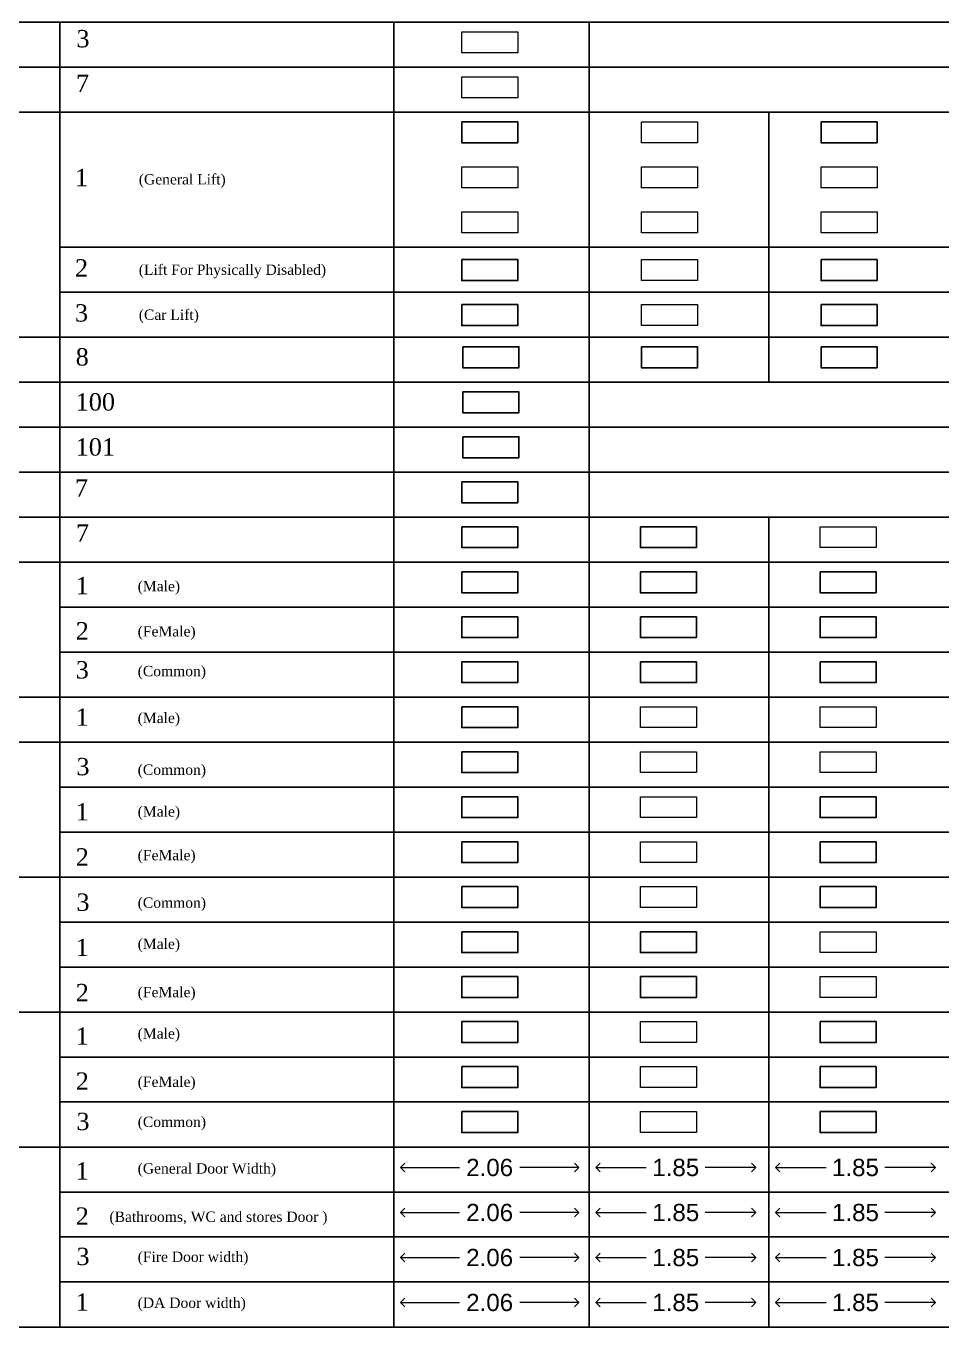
# Model space of a CAD drawing. Header units: millimetres. Extents: x -9481 to -9286, y 28723 to 28853.
# Drawn here: x -9462.12 to -9451.51, y 28771.01 to 28786.06 of the extents above; entities that cross this region are included whole.
import ezdxf

# ---------------------------------------------------------------- set-up
doc = ezdxf.new("R2010")
doc.units = ezdxf.units.MM
doc.header["$PDMODE"] = 34
doc.header["$PDSIZE"] = -15
doc.linetypes.add('CONTINULUS', pattern=[0])
doc.linetypes.add('DASHED', pattern=[0.75, 0.5, -0.25])
for name, color, linetype in [('BLK_1_FLR_0_BATH', 7, 'Continuous'), ('BLK_1_FLR_0_CHAJJA', 7, 'Continuous'), ('BLK_1_FLR_0_UNITFA', 7, 'Continuous'), ('BLK_1_FLR_0_WASH', 7, 'Continuous'), ('BLK_1_FLR_0_WATER_CLOSET', 7, 'Continuous'), ('BLK_1_FLR_1_CHAJJA', 7, 'Continuous'), ('BLK_1_FLR_1_UNITFA', 7, 'Continuous'), ('BLK_1_FLR_2_UNITFA', 7, 'Continuous')]:
    doc.layers.add(name, color=color, linetype=linetype)
for name, color, linetype, plot in [('BLK_1_FLR_0_BLT_UP_AREA', 25, 'Continuous', False), ('BLK_1_FLR_0_LIFT_1', 7, 'Continuous', False), ('BLK_1_FLR_0_SP_WC', 7, 'Continuous', False), ('BLK_1_FLR_0_URINAL', 4, 'Continuous', False), ('BLK_1_FLR_0_WC_BATH', 4, 'Continuous', False), ('BLK_1_FLR_1_WATER_CLOSET', 1, 'Continuous', False), ('BLK_1_FLR_1_WC_BATH', 4, 'Continuous', False), ('BLK_1_FLR_2_BATH', 7, 'Continuous', False), ('BLK_1_FLR_2_LIFT_1', 7, 'Continuous', False), ('BLK_1_FLR_2_SP_WC', 4, 'Continuous', False), ('BLK_1_FLR_2_WATER_CLOSET', 4, 'Continuous', False)]:
    doc.layers.add(name, color=color, linetype=linetype, plot=plot)
for name, color, linetype, lineweight in [('BLK_1_FLR_0_EXIT_WIDTH_DOOR', 7, 'Continuous', 0), ('BLK_1_FLR_0_LIFT_2', 1, 'DASHED', 9), ('BLK_1_FLR_0_LIFT_3', 1, 'DASHED', 9), ('BLK_1_FLR_1_BATH', 7, 'Continuous', 0), ('BLK_1_FLR_1_EXIT_WIDTH_DOOR', 7, 'Continuous', 0), ('BLK_1_FLR_1_LIFT_1', 7, 'Continuous', 0), ('BLK_1_FLR_1_LIFT_2', 1, 'DASHED', 9), ('BLK_1_FLR_1_LIFT_3', 1, 'DASHED', 9), ('BLK_1_FLR_1_SP_WC', 7, 'Continuous', 0), ('BLK_1_FLR_1_URINAL', 7, 'Continuous', 0), ('BLK_1_FLR_2_CHAJJA', 7, 'Continuous', 0), ('BLK_1_FLR_2_EXIT_WIDTH_DOOR', 7, 'Continuous', 0), ('BLK_1_FLR_2_LIFT_2', 1, 'DASHED', 9), ('BLK_1_FLR_2_LIFT_3', 1, 'DASHED', 9), ('BLK_1_FLR_2_URINAL', 7, 'Continuous', 0), ('BLK_1_FLR_2_WC_BATH', 7, 'Continuous', 0), ('PLAN', 7, 'Continuous', 40), ('SOLAR_PANEL', 7, 'Continuous', 0), ('SOLAR_WATER_HEATER', 7, 'Continuous', 0)]:
    doc.layers.add(name, color=color, linetype=linetype, lineweight=lineweight)
doc.styles.add('Arial', font='arial.ttf', dxfattribs={"height": 0.2})
doc.styles.add('MtXpl_Georgia', font='georgiab.ttf')
doc.styles.add('style2', font='arial.ttf', dxfattribs={"height": 0.3})
doc.dimstyles.new('INT DIM', dxfattribs={"dimtxt": 0.3, "dimasz": 0.1, "dimexe": 0.18, "dimexo": 0.0625, "dimgap": 0.09, "dimtad": 0, "dimzin": 0, "dimdsep": 46, "dimtxsty": 'style2', "dimblk": 'OPEN90', "dimcen": 0.09, "dimse1": 1, "dimse2": 1, "dimclrd": 250, "dimclrt": 256, "dimadec": 0, "dimazin": 0, "dimtfac": 1, "dimtofl": 0, "dimtmove": 0, "dimatfit": 3, "dimfxl": 0, "dimtolj": 1, "dimtzin": 0, "dimlwd": -1, "dimarcsym": 0})

# ---------------------------------------------------------------- blocks, each defined once
blk = doc.blocks.new('_Open90')
at = {"layer": 'PLAN', "color": 0, "lineweight": -2}
for p, q in [((0, 0), (-1, 0)), ((-0.5, 0.5), (0, 0)), ((0, 0), (-0.5, -0.5))]:
    blk.add_line(p, q, dxfattribs=at)
blk = doc.blocks.new('*D283')
at = {"layer": 'BLK_1_FLR_0_EXIT_WIDTH_DOOR', "color": 250, "ltscale": 0.05}
for p, q in [((-9457.685, 28772.852), (-9457.104, 28772.852)), ((-9455.82, 28772.852), (-9456.402, 28772.852))]:
    blk.add_line(p, q, dxfattribs=at)
at = {"layer": 'Defpoints', "color": 0}
for p in [(-9457.785, 28772.918), (-9455.72, 28772.936), (-9455.72, 28772.852)]:
    blk.add_point(p, dxfattribs=at)
at = {"layer": 'BLK_1_FLR_0_EXIT_WIDTH_DOOR', "color": 250, "xscale": 0.1, "yscale": 0.1, "zscale": 0.1, "rotation": 180}
blk.add_blockref('_Open90', (-9457.785, 28772.852), dxfattribs=at)
at = {"layer": 'BLK_1_FLR_0_EXIT_WIDTH_DOOR', "color": 250, "xscale": 0.1, "yscale": 0.1, "zscale": 0.1}
blk.add_blockref('_Open90', (-9455.72, 28772.852), dxfattribs=at)
at = {"layer": 'BLK_1_FLR_0_EXIT_WIDTH_DOOR', "linetype": 'CONTINULUS', "ltscale": 0.05, "insert": (-9456.753, 28772.852), "char_height": 0.2, "attachment_point": 5, "style": 'Arial'}
blk.add_mtext('\\A1;2.06', dxfattribs=at)
blk = doc.blocks.new('*D284')
at = {"layer": 'BLK_1_FLR_1_EXIT_WIDTH_DOOR', "color": 250, "ltscale": 0.05}
for p, q in [((-9455.425, 28772.852), (-9454.939, 28772.852)), ((-9453.772, 28772.852), (-9454.258, 28772.852))]:
    blk.add_line(p, q, dxfattribs=at)
at = {"layer": 'Defpoints', "color": 0}
for p in [(-9455.525, 28772.918), (-9453.672, 28772.936), (-9453.672, 28772.852)]:
    blk.add_point(p, dxfattribs=at)
at = {"layer": 'BLK_1_FLR_1_EXIT_WIDTH_DOOR', "color": 250, "xscale": 0.1, "yscale": 0.1, "zscale": 0.1, "rotation": 180}
blk.add_blockref('_Open90', (-9455.525, 28772.852), dxfattribs=at)
at = {"layer": 'BLK_1_FLR_1_EXIT_WIDTH_DOOR', "color": 250, "xscale": 0.1, "yscale": 0.1, "zscale": 0.1}
blk.add_blockref('_Open90', (-9453.672, 28772.852), dxfattribs=at)
at = {"layer": 'BLK_1_FLR_1_EXIT_WIDTH_DOOR', "linetype": 'CONTINULUS', "ltscale": 0.05, "insert": (-9454.598, 28772.852), "char_height": 0.2, "attachment_point": 5, "style": 'Arial'}
blk.add_mtext('\\A1;1.85', dxfattribs=at)
blk = doc.blocks.new('*D285')
at = {"layer": 'BLK_1_FLR_2_EXIT_WIDTH_DOOR', "color": 250, "ltscale": 0.05}
for p, q in [((-9453.344, 28772.852), (-9452.858, 28772.852)), ((-9451.69, 28772.852), (-9452.176, 28772.852))]:
    blk.add_line(p, q, dxfattribs=at)
at = {"layer": 'Defpoints', "color": 0}
for p in [(-9453.444, 28772.918), (-9451.59, 28772.936), (-9451.59, 28772.852)]:
    blk.add_point(p, dxfattribs=at)
at = {"layer": 'BLK_1_FLR_2_EXIT_WIDTH_DOOR', "color": 250, "xscale": 0.1, "yscale": 0.1, "zscale": 0.1, "rotation": 180}
blk.add_blockref('_Open90', (-9453.444, 28772.852), dxfattribs=at)
at = {"layer": 'BLK_1_FLR_2_EXIT_WIDTH_DOOR', "color": 250, "xscale": 0.1, "yscale": 0.1, "zscale": 0.1}
blk.add_blockref('_Open90', (-9451.59, 28772.852), dxfattribs=at)
at = {"layer": 'BLK_1_FLR_2_EXIT_WIDTH_DOOR', "linetype": 'CONTINULUS', "ltscale": 0.05, "insert": (-9452.517, 28772.852), "char_height": 0.2, "attachment_point": 5, "style": 'Arial'}
blk.add_mtext('\\A1;1.85', dxfattribs=at)
blk = doc.blocks.new('*D290')
at = {"layer": 'BLK_1_FLR_0_EXIT_WIDTH_DOOR', "color": 250, "ltscale": 0.05}
for p, q in [((-9457.685, 28772.331), (-9457.104, 28772.331)), ((-9455.82, 28772.331), (-9456.402, 28772.331))]:
    blk.add_line(p, q, dxfattribs=at)
at = {"layer": 'Defpoints', "color": 0}
for p in [(-9457.785, 28772.397), (-9455.72, 28772.416), (-9455.72, 28772.331)]:
    blk.add_point(p, dxfattribs=at)
at = {"layer": 'BLK_1_FLR_0_EXIT_WIDTH_DOOR', "color": 250, "xscale": 0.1, "yscale": 0.1, "zscale": 0.1, "rotation": 180}
blk.add_blockref('_Open90', (-9457.785, 28772.331), dxfattribs=at)
at = {"layer": 'BLK_1_FLR_0_EXIT_WIDTH_DOOR', "color": 250, "xscale": 0.1, "yscale": 0.1, "zscale": 0.1}
blk.add_blockref('_Open90', (-9455.72, 28772.331), dxfattribs=at)
at = {"layer": 'BLK_1_FLR_0_EXIT_WIDTH_DOOR', "linetype": 'CONTINULUS', "ltscale": 0.05, "insert": (-9456.753, 28772.331), "char_height": 0.2, "attachment_point": 5, "style": 'Arial'}
blk.add_mtext('\\A1;2.06', dxfattribs=at)
blk = doc.blocks.new('*D291')
at = {"layer": 'BLK_1_FLR_1_EXIT_WIDTH_DOOR', "color": 250, "ltscale": 0.05}
for p, q in [((-9455.425, 28772.331), (-9454.939, 28772.331)), ((-9453.772, 28772.331), (-9454.258, 28772.331))]:
    blk.add_line(p, q, dxfattribs=at)
at = {"layer": 'Defpoints', "color": 0}
for p in [(-9455.525, 28772.397), (-9453.672, 28772.416), (-9453.672, 28772.331)]:
    blk.add_point(p, dxfattribs=at)
at = {"layer": 'BLK_1_FLR_1_EXIT_WIDTH_DOOR', "color": 250, "xscale": 0.1, "yscale": 0.1, "zscale": 0.1, "rotation": 180}
blk.add_blockref('_Open90', (-9455.525, 28772.331), dxfattribs=at)
at = {"layer": 'BLK_1_FLR_1_EXIT_WIDTH_DOOR', "color": 250, "xscale": 0.1, "yscale": 0.1, "zscale": 0.1}
blk.add_blockref('_Open90', (-9453.672, 28772.331), dxfattribs=at)
at = {"layer": 'BLK_1_FLR_1_EXIT_WIDTH_DOOR', "linetype": 'CONTINULUS', "ltscale": 0.05, "insert": (-9454.598, 28772.331), "char_height": 0.2, "attachment_point": 5, "style": 'Arial'}
blk.add_mtext('\\A1;1.85', dxfattribs=at)
blk = doc.blocks.new('*D292')
at = {"layer": 'BLK_1_FLR_2_EXIT_WIDTH_DOOR', "color": 250, "ltscale": 0.05}
for p, q in [((-9453.344, 28772.331), (-9452.858, 28772.331)), ((-9451.69, 28772.331), (-9452.176, 28772.331))]:
    blk.add_line(p, q, dxfattribs=at)
at = {"layer": 'Defpoints', "color": 0}
for p in [(-9453.444, 28772.397), (-9451.59, 28772.416), (-9451.59, 28772.331)]:
    blk.add_point(p, dxfattribs=at)
at = {"layer": 'BLK_1_FLR_2_EXIT_WIDTH_DOOR', "color": 250, "xscale": 0.1, "yscale": 0.1, "zscale": 0.1, "rotation": 180}
blk.add_blockref('_Open90', (-9453.444, 28772.331), dxfattribs=at)
at = {"layer": 'BLK_1_FLR_2_EXIT_WIDTH_DOOR', "color": 250, "xscale": 0.1, "yscale": 0.1, "zscale": 0.1}
blk.add_blockref('_Open90', (-9451.59, 28772.331), dxfattribs=at)
at = {"layer": 'BLK_1_FLR_2_EXIT_WIDTH_DOOR', "linetype": 'CONTINULUS', "ltscale": 0.05, "insert": (-9452.517, 28772.331), "char_height": 0.2, "attachment_point": 5, "style": 'Arial'}
blk.add_mtext('\\A1;1.85', dxfattribs=at)
blk = doc.blocks.new('*D297')
at = {"layer": 'BLK_1_FLR_0_EXIT_WIDTH_DOOR', "color": 250, "ltscale": 0.05}
for p, q in [((-9457.685, 28771.81), (-9457.104, 28771.81)), ((-9455.82, 28771.81), (-9456.402, 28771.81))]:
    blk.add_line(p, q, dxfattribs=at)
at = {"layer": 'Defpoints', "color": 0}
for p in [(-9457.785, 28771.876), (-9455.72, 28771.895), (-9455.72, 28771.81)]:
    blk.add_point(p, dxfattribs=at)
at = {"layer": 'BLK_1_FLR_0_EXIT_WIDTH_DOOR', "color": 250, "xscale": 0.1, "yscale": 0.1, "zscale": 0.1, "rotation": 180}
blk.add_blockref('_Open90', (-9457.785, 28771.81), dxfattribs=at)
at = {"layer": 'BLK_1_FLR_0_EXIT_WIDTH_DOOR', "color": 250, "xscale": 0.1, "yscale": 0.1, "zscale": 0.1}
blk.add_blockref('_Open90', (-9455.72, 28771.81), dxfattribs=at)
at = {"layer": 'BLK_1_FLR_0_EXIT_WIDTH_DOOR', "linetype": 'CONTINULUS', "ltscale": 0.05, "insert": (-9456.753, 28771.81), "char_height": 0.2, "attachment_point": 5, "style": 'Arial'}
blk.add_mtext('\\A1;2.06', dxfattribs=at)
blk = doc.blocks.new('*D298')
at = {"layer": 'BLK_1_FLR_1_EXIT_WIDTH_DOOR', "color": 250, "ltscale": 0.05}
for p, q in [((-9455.425, 28771.81), (-9454.939, 28771.81)), ((-9453.772, 28771.81), (-9454.258, 28771.81))]:
    blk.add_line(p, q, dxfattribs=at)
at = {"layer": 'Defpoints', "color": 0}
for p in [(-9455.525, 28771.876), (-9453.672, 28771.895), (-9453.672, 28771.81)]:
    blk.add_point(p, dxfattribs=at)
at = {"layer": 'BLK_1_FLR_1_EXIT_WIDTH_DOOR', "color": 250, "xscale": 0.1, "yscale": 0.1, "zscale": 0.1, "rotation": 180}
blk.add_blockref('_Open90', (-9455.525, 28771.81), dxfattribs=at)
at = {"layer": 'BLK_1_FLR_1_EXIT_WIDTH_DOOR', "color": 250, "xscale": 0.1, "yscale": 0.1, "zscale": 0.1}
blk.add_blockref('_Open90', (-9453.672, 28771.81), dxfattribs=at)
at = {"layer": 'BLK_1_FLR_1_EXIT_WIDTH_DOOR', "linetype": 'CONTINULUS', "ltscale": 0.05, "insert": (-9454.598, 28771.81), "char_height": 0.2, "attachment_point": 5, "style": 'Arial'}
blk.add_mtext('\\A1;1.85', dxfattribs=at)
blk = doc.blocks.new('*D299')
at = {"layer": 'BLK_1_FLR_2_EXIT_WIDTH_DOOR', "color": 250, "ltscale": 0.05}
for p, q in [((-9453.344, 28771.81), (-9452.858, 28771.81)), ((-9451.69, 28771.81), (-9452.176, 28771.81))]:
    blk.add_line(p, q, dxfattribs=at)
at = {"layer": 'Defpoints', "color": 0}
for p in [(-9453.444, 28771.876), (-9451.59, 28771.895), (-9451.59, 28771.81)]:
    blk.add_point(p, dxfattribs=at)
at = {"layer": 'BLK_1_FLR_2_EXIT_WIDTH_DOOR', "color": 250, "xscale": 0.1, "yscale": 0.1, "zscale": 0.1, "rotation": 180}
blk.add_blockref('_Open90', (-9453.444, 28771.81), dxfattribs=at)
at = {"layer": 'BLK_1_FLR_2_EXIT_WIDTH_DOOR', "color": 250, "xscale": 0.1, "yscale": 0.1, "zscale": 0.1}
blk.add_blockref('_Open90', (-9451.59, 28771.81), dxfattribs=at)
at = {"layer": 'BLK_1_FLR_2_EXIT_WIDTH_DOOR', "linetype": 'CONTINULUS', "ltscale": 0.05, "insert": (-9452.517, 28771.81), "char_height": 0.2, "attachment_point": 5, "style": 'Arial'}
blk.add_mtext('\\A1;1.85', dxfattribs=at)
blk = doc.blocks.new('*D304')
at = {"layer": 'BLK_1_FLR_0_EXIT_WIDTH_DOOR', "color": 250, "ltscale": 0.05}
for p, q in [((-9457.685, 28771.29), (-9457.104, 28771.29)), ((-9455.82, 28771.29), (-9456.402, 28771.29))]:
    blk.add_line(p, q, dxfattribs=at)
at = {"layer": 'Defpoints', "color": 0}
for p in [(-9457.785, 28771.356), (-9455.72, 28771.375), (-9455.72, 28771.29)]:
    blk.add_point(p, dxfattribs=at)
at = {"layer": 'BLK_1_FLR_0_EXIT_WIDTH_DOOR', "color": 250, "xscale": 0.1, "yscale": 0.1, "zscale": 0.1, "rotation": 180}
blk.add_blockref('_Open90', (-9457.785, 28771.29), dxfattribs=at)
at = {"layer": 'BLK_1_FLR_0_EXIT_WIDTH_DOOR', "color": 250, "xscale": 0.1, "yscale": 0.1, "zscale": 0.1}
blk.add_blockref('_Open90', (-9455.72, 28771.29), dxfattribs=at)
at = {"layer": 'BLK_1_FLR_0_EXIT_WIDTH_DOOR', "linetype": 'CONTINULUS', "ltscale": 0.05, "insert": (-9456.753, 28771.29), "char_height": 0.2, "attachment_point": 5, "style": 'Arial'}
blk.add_mtext('\\A1;2.06', dxfattribs=at)
blk = doc.blocks.new('*D305')
at = {"layer": 'BLK_1_FLR_1_EXIT_WIDTH_DOOR', "color": 250, "ltscale": 0.05}
for p, q in [((-9455.425, 28771.29), (-9454.939, 28771.29)), ((-9453.772, 28771.29), (-9454.258, 28771.29))]:
    blk.add_line(p, q, dxfattribs=at)
at = {"layer": 'Defpoints', "color": 0}
for p in [(-9455.525, 28771.356), (-9453.672, 28771.375), (-9453.672, 28771.29)]:
    blk.add_point(p, dxfattribs=at)
at = {"layer": 'BLK_1_FLR_1_EXIT_WIDTH_DOOR', "color": 250, "xscale": 0.1, "yscale": 0.1, "zscale": 0.1, "rotation": 180}
blk.add_blockref('_Open90', (-9455.525, 28771.29), dxfattribs=at)
at = {"layer": 'BLK_1_FLR_1_EXIT_WIDTH_DOOR', "color": 250, "xscale": 0.1, "yscale": 0.1, "zscale": 0.1}
blk.add_blockref('_Open90', (-9453.672, 28771.29), dxfattribs=at)
at = {"layer": 'BLK_1_FLR_1_EXIT_WIDTH_DOOR', "linetype": 'CONTINULUS', "ltscale": 0.05, "insert": (-9454.598, 28771.29), "char_height": 0.2, "attachment_point": 5, "style": 'Arial'}
blk.add_mtext('\\A1;1.85', dxfattribs=at)
blk = doc.blocks.new('*D306')
at = {"layer": 'BLK_1_FLR_2_EXIT_WIDTH_DOOR', "color": 250, "ltscale": 0.05}
for p, q in [((-9453.344, 28771.29), (-9452.858, 28771.29)), ((-9451.69, 28771.29), (-9452.176, 28771.29))]:
    blk.add_line(p, q, dxfattribs=at)
at = {"layer": 'Defpoints', "color": 0}
for p in [(-9453.444, 28771.356), (-9451.59, 28771.375), (-9451.59, 28771.29)]:
    blk.add_point(p, dxfattribs=at)
at = {"layer": 'BLK_1_FLR_2_EXIT_WIDTH_DOOR', "color": 250, "xscale": 0.1, "yscale": 0.1, "zscale": 0.1, "rotation": 180}
blk.add_blockref('_Open90', (-9453.444, 28771.29), dxfattribs=at)
at = {"layer": 'BLK_1_FLR_2_EXIT_WIDTH_DOOR', "color": 250, "xscale": 0.1, "yscale": 0.1, "zscale": 0.1}
blk.add_blockref('_Open90', (-9451.59, 28771.29), dxfattribs=at)
at = {"layer": 'BLK_1_FLR_2_EXIT_WIDTH_DOOR', "linetype": 'CONTINULUS', "ltscale": 0.05, "insert": (-9452.517, 28771.29), "char_height": 0.2, "attachment_point": 5, "style": 'Arial'}
blk.add_mtext('\\A1;1.85', dxfattribs=at)

msp = doc.modelspace()

# ---------------------------------------------------------------- linework, layer by layer
for p, q in [((-9461.732, 28786.106), (-9461.732, 28785.583)), ((-9457.862, 28786.106), (-9457.862, 28785.585)), ((-9455.602, 28786.106), (-9455.602, 28785.585)), ((-9461.732, 28785.585), (-9461.732, 28785.063)), ((-9457.862, 28785.585), (-9457.862, 28785.064)), ((-9455.602, 28785.585), (-9455.602, 28785.064)), ((-9461.732, 28785.064), (-9461.732, 28784.542)), ((-9457.862, 28785.064), (-9457.862, 28784.544)), ((-9455.602, 28785.064), (-9455.602, 28784.544)), ((-9453.521, 28785.064), (-9453.521, 28784.544)), ((-9461.732, 28784.544), (-9461.732, 28784.021)), ((-9457.862, 28784.544), (-9457.862, 28784.023)), ((-9455.602, 28784.544), (-9455.602, 28784.023)), ((-9453.521, 28784.544), (-9453.521, 28784.023)), ((-9461.732, 28784.023), (-9461.732, 28783.501)), ((-9457.862, 28784.023), (-9457.862, 28783.502)), ((-9455.602, 28784.023), (-9455.602, 28783.502)), ((-9453.521, 28784.023), (-9453.521, 28783.502)), ((-9461.732, 28783.502), (-9461.732, 28782.98)), ((-9457.862, 28783.502), (-9457.862, 28782.982)), ((-9455.602, 28783.502), (-9455.602, 28782.982)), ((-9453.521, 28783.502), (-9453.521, 28782.982)), ((-9461.732, 28782.982), (-9461.732, 28780.899)), ((-9457.862, 28782.982), (-9457.862, 28782.461)), ((-9455.602, 28782.982), (-9455.602, 28782.461)), ((-9453.521, 28782.982), (-9453.521, 28782.461)), ((-9457.862, 28782.461), (-9457.862, 28781.94)), ((-9455.602, 28782.461), (-9455.602, 28781.94)), ((-9453.521, 28782.461), (-9453.521, 28781.94)), ((-9457.862, 28781.94), (-9457.862, 28781.42)), ((-9455.602, 28781.94), (-9455.602, 28781.42)), ((-9457.862, 28781.42), (-9457.862, 28780.899)), ((-9455.602, 28781.42), (-9455.602, 28780.899)), ((-9461.732, 28780.899), (-9461.732, 28780.377)), ((-9457.862, 28780.899), (-9457.862, 28779.858)), ((-9455.602, 28780.899), (-9455.602, 28779.858)), ((-9461.732, 28780.378), (-9461.732, 28778.297)), ((-9453.521, 28780.378), (-9453.521, 28779.858)), ((-9461.732, 28779.858), (-9481.258, 28779.858)), ((-9461.732, 28779.858), (-9461.732, 28779.336)), ((-9457.862, 28779.858), (-9457.862, 28779.338)), ((-9455.602, 28779.858), (-9455.602, 28779.338)), ((-9453.521, 28779.858), (-9453.521, 28779.338)), ((-9457.862, 28779.338), (-9457.862, 28778.297)), ((-9455.602, 28779.338), (-9455.602, 28778.297)), ((-9453.521, 28779.338), (-9453.521, 28778.297)), ((-9461.732, 28778.297), (-9461.732, 28778.295)), ((-9461.732, 28778.297), (-9461.732, 28777.774)), ((-9457.862, 28778.297), (-9457.862, 28777.776)), ((-9455.602, 28778.297), (-9455.602, 28777.776)), ((-9453.521, 28778.297), (-9453.521, 28777.776)), ((-9461.732, 28777.776), (-9461.732, 28777.254)), ((-9457.862, 28777.776), (-9457.862, 28777.255)), ((-9455.602, 28777.776), (-9455.602, 28777.255)), ((-9453.521, 28777.776), (-9453.521, 28777.255)), ((-9461.732, 28777.255), (-9461.732, 28776.733)), ((-9457.862, 28777.255), (-9457.862, 28776.735)), ((-9455.602, 28777.255), (-9455.602, 28776.735)), ((-9453.521, 28777.255), (-9453.521, 28776.735)), ((-9461.732, 28776.735), (-9461.732, 28776.212)), ((-9457.862, 28776.735), (-9457.862, 28776.214)), ((-9455.602, 28776.735), (-9455.602, 28776.214)), ((-9453.521, 28776.735), (-9453.521, 28776.214)), ((-9461.732, 28776.214), (-9461.732, 28775.692)), ((-9457.862, 28776.214), (-9457.862, 28775.693)), ((-9455.602, 28776.214), (-9455.602, 28775.693)), ((-9455.602, 28776.214), (-9455.602, 28775.693)), ((-9453.521, 28776.214), (-9453.521, 28775.693)), ((-9453.521, 28776.214), (-9453.521, 28775.693)), ((-9461.732, 28775.693), (-9461.732, 28775.171)), ((-9457.862, 28775.693), (-9457.862, 28775.173)), ((-9455.602, 28775.693), (-9455.602, 28775.173)), ((-9455.602, 28775.693), (-9455.602, 28775.173)), ((-9453.521, 28775.693), (-9453.521, 28775.173)), ((-9453.521, 28775.693), (-9453.521, 28775.173)), ((-9461.732, 28775.173), (-9461.732, 28774.65)), ((-9457.862, 28775.173), (-9457.862, 28774.652)), ((-9455.602, 28775.173), (-9455.602, 28774.652)), ((-9455.602, 28775.173), (-9455.602, 28774.652)), ((-9453.521, 28775.173), (-9453.521, 28774.652)), ((-9453.521, 28775.173), (-9453.521, 28774.652)), ((-9461.732, 28774.652), (-9461.732, 28774.13)), ((-9457.862, 28774.652), (-9457.862, 28774.131)), ((-9455.602, 28774.652), (-9455.602, 28774.131)), ((-9453.521, 28774.652), (-9453.521, 28774.131)), ((-9461.732, 28774.131), (-9461.732, 28773.609)), ((-9457.862, 28774.131), (-9457.862, 28773.611)), ((-9455.602, 28774.131), (-9455.602, 28773.611)), ((-9453.521, 28774.131), (-9453.521, 28773.611)), ((-9461.732, 28773.611), (-9461.732, 28773.089)), ((-9457.862, 28773.611), (-9457.862, 28773.09)), ((-9455.602, 28773.611), (-9455.602, 28773.09)), ((-9453.521, 28773.611), (-9453.521, 28773.09)), ((-9461.732, 28773.09), (-9461.732, 28772.568)), ((-9457.862, 28773.09), (-9457.862, 28772.569)), ((-9455.602, 28773.09), (-9455.602, 28772.569)), ((-9453.521, 28773.09), (-9453.521, 28772.569)), ((-9461.732, 28772.569), (-9461.732, 28772.047)), ((-9457.862, 28772.569), (-9457.862, 28772.049)), ((-9455.602, 28772.569), (-9455.602, 28772.049)), ((-9453.521, 28772.569), (-9453.521, 28772.049)), ((-9461.732, 28772.049), (-9461.732, 28771.527)), ((-9457.862, 28772.049), (-9457.862, 28771.528)), ((-9455.602, 28772.049), (-9455.602, 28771.528)), ((-9453.521, 28772.049), (-9453.521, 28771.528)), ((-9461.732, 28771.528), (-9461.732, 28771.527)), ((-9461.732, 28771.528), (-9461.732, 28771.006)), ((-9457.862, 28771.528), (-9457.862, 28771.007)), ((-9455.602, 28771.528), (-9455.602, 28771.007)), ((-9453.521, 28771.528), (-9453.521, 28771.007))]:
    msp.add_line(p, q)
for points in [[(-9481.258, 28786.106), (-9442.23, 28786.106), (-9442.23, 28785.585), (-9481.258, 28785.585), (-9481.258, 28786.106)], [(-9481.258, 28785.585), (-9442.23, 28785.585), (-9442.23, 28785.064), (-9481.258, 28785.064), (-9481.258, 28785.585)], [(-9481.258, 28782.461), (-9442.23, 28782.461), (-9442.23, 28781.94), (-9481.258, 28781.94)], [(-9481.258, 28781.94), (-9442.23, 28781.94), (-9442.23, 28781.42), (-9481.258, 28781.42)], [(-9481.258, 28781.42), (-9442.23, 28781.42), (-9442.23, 28780.899), (-9481.258, 28780.899)], [(-9481.258, 28780.899), (-9442.23, 28780.899), (-9442.23, 28780.378), (-9481.258, 28780.378), (-9481.258, 28780.899)]]:
    msp.add_lwpolyline(points, close=True)
for points in [[(-9481.258, 28784.544), (-9481.258, 28785.064), (-9442.23, 28785.064), (-9442.23, 28784.544)], [(-9442.23, 28784.023), (-9442.23, 28783.502), (-9461.732, 28783.502)], [(-9461.732, 28783.502), (-9442.23, 28783.502), (-9442.23, 28782.982), (-9461.732, 28782.982)], [(-9461.732, 28782.982), (-9442.23, 28782.982), (-9442.23, 28782.461), (-9481.258, 28782.461), (-9481.258, 28782.982), (-9481.258, 28782.982)], [(-9461.732, 28779.858), (-9442.23, 28779.858), (-9442.23, 28779.338), (-9461.732, 28779.338)], [(-9461.732, 28779.338), (-9442.23, 28779.338), (-9442.23, 28778.817), (-9461.732, 28778.817)], [(-9461.732, 28778.817), (-9442.23, 28778.817), (-9442.23, 28778.297), (-9481.258, 28778.297), (-9481.258, 28778.817), (-9481.258, 28778.817)], [(-9481.258, 28778.297), (-9442.23, 28778.297)], [(-9461.732, 28778.297), (-9442.23, 28778.297), (-9442.23, 28777.776), (-9481.258, 28777.776), (-9481.258, 28778.297), (-9481.258, 28778.297)], [(-9442.23, 28778.297), (-9461.732, 28778.297)], [(-9481.258, 28777.255), (-9481.258, 28777.776), (-9442.23, 28777.776), (-9442.23, 28777.255)], [(-9461.732, 28777.254), (-9442.23, 28777.254), (-9442.23, 28776.733), (-9461.732, 28776.733)], [(-9442.23, 28776.735), (-9442.23, 28776.214), (-9481.258, 28776.214), (-9481.258, 28776.735), (-9481.258, 28776.735)], [(-9461.732, 28776.733), (-9442.23, 28776.733), (-9442.23, 28776.212), (-9461.732, 28776.212)], [(-9481.258, 28775.173), (-9481.258, 28776.214), (-9442.23, 28776.214), (-9442.23, 28775.693), (-9461.732, 28775.693)], [(-9461.732, 28775.693), (-9442.23, 28775.693), (-9442.23, 28775.173), (-9461.732, 28775.173)], [(-9461.732, 28775.173), (-9442.23, 28775.173), (-9442.23, 28774.652), (-9481.258, 28774.652), (-9481.258, 28775.173), (-9481.258, 28775.173)], [(-9481.258, 28774.131), (-9481.258, 28774.652), (-9442.23, 28774.652), (-9442.23, 28774.131), (-9461.732, 28774.131)], [(-9461.732, 28774.131), (-9442.23, 28774.131), (-9442.23, 28773.611), (-9461.732, 28773.611)], [(-9461.732, 28773.611), (-9442.23, 28773.611), (-9442.23, 28773.09), (-9481.258, 28773.09), (-9481.258, 28773.611), (-9481.258, 28773.611)], [(-9481.258, 28772.569), (-9481.258, 28773.09), (-9442.23, 28773.09), (-9442.23, 28772.569), (-9461.732, 28772.569)], [(-9461.732, 28772.569), (-9442.23, 28772.569), (-9442.23, 28772.049), (-9461.732, 28772.049)], [(-9461.732, 28772.049), (-9442.23, 28772.049), (-9442.23, 28771.528), (-9461.732, 28771.528)], [(-9461.732, 28771.528), (-9442.23, 28771.528), (-9442.23, 28771.007), (-9481.258, 28771.007), (-9481.258, 28771.528), (-9481.258, 28771.528)], [(-9461.732, 28771.528), (-9442.23, 28771.528)], [(-9442.23, 28771.528), (-9461.732, 28771.528)]]:
    msp.add_lwpolyline(points)
at = {"layer": 'BLK_1_FLR_0_BATH', "color": 3}
for points in [[(-9457.076, 28777.665), (-9456.427, 28777.665), (-9456.427, 28777.423), (-9457.076, 28777.423)], [(-9457.076, 28776.103), (-9456.427, 28776.103), (-9456.427, 28775.861), (-9457.076, 28775.861)]]:
    msp.add_lwpolyline(points, close=True, dxfattribs=at)
at = {"layer": 'BLK_1_FLR_0_BATH', "color": 1}
msp.add_lwpolyline([(-9457.076, 28777.144), (-9456.427, 28777.144), (-9456.427, 28776.902), (-9457.076, 28776.902)], close=True, dxfattribs=at)
at = {"layer": 'BLK_1_FLR_0_BATH', "color": 2}
msp.add_lwpolyline([(-9457.076, 28776.623), (-9456.427, 28776.623), (-9456.427, 28776.381), (-9457.076, 28776.381)], close=True, dxfattribs=at)
at = {"layer": 'BLK_1_FLR_0_BLT_UP_AREA', "color": 100}
msp.add_lwpolyline([(-9457.064, 28781.829), (-9456.415, 28781.829), (-9456.415, 28781.587), (-9457.064, 28781.587)], close=True, dxfattribs=at)
at = {"layer": 'BLK_1_FLR_0_BLT_UP_AREA', "color": 101}
msp.add_lwpolyline([(-9457.064, 28781.309), (-9456.415, 28781.309), (-9456.415, 28781.066), (-9457.064, 28781.066)], close=True, dxfattribs=at)
at = {"layer": 'BLK_1_FLR_0_CHAJJA'}
msp.add_lwpolyline([(-9457.076, 28780.268), (-9456.427, 28780.268), (-9456.427, 28780.026), (-9457.076, 28780.026)], close=True, dxfattribs=at)
at = {"layer": 'BLK_1_FLR_0_LIFT_1', "color": 1, "linetype": 'CONTINULUS', "ltscale": 0.05}
msp.add_lwpolyline([(-9457.076, 28784.953), (-9456.427, 28784.953), (-9456.427, 28784.711), (-9457.076, 28784.711)], close=True, dxfattribs=at)
at = {"layer": 'BLK_1_FLR_0_LIFT_1', "color": 2, "linetype": 'CONTINULUS', "ltscale": 0.05}
msp.add_lwpolyline([(-9457.076, 28783.359), (-9456.427, 28783.359), (-9456.427, 28783.116), (-9457.076, 28783.116)], close=True, dxfattribs=at)
at = {"layer": 'BLK_1_FLR_0_LIFT_1', "color": 3, "linetype": 'CONTINULUS', "ltscale": 0.05}
msp.add_lwpolyline([(-9457.076, 28782.838), (-9456.427, 28782.838), (-9456.427, 28782.596), (-9457.076, 28782.596)], close=True, dxfattribs=at)
at = {"layer": 'BLK_1_FLR_0_LIFT_2', "color": 1, "linetype": 'CONTINULUS', "ltscale": 0.05}
msp.add_lwpolyline([(-9457.076, 28784.433), (-9456.427, 28784.433), (-9456.427, 28784.19), (-9457.076, 28784.19)], close=True, dxfattribs=at)
at = {"layer": 'BLK_1_FLR_0_LIFT_3', "color": 1, "linetype": 'CONTINULUS', "ltscale": 0.05}
msp.add_lwpolyline([(-9457.076, 28783.912), (-9456.427, 28783.912), (-9456.427, 28783.67), (-9457.076, 28783.67)], close=True, dxfattribs=at)
at = {"layer": 'BLK_1_FLR_0_SP_WC', "color": 1}
msp.add_lwpolyline([(-9457.076, 28774.541), (-9456.427, 28774.541), (-9456.427, 28774.299), (-9457.076, 28774.299)], close=True, dxfattribs=at)
at = {"layer": 'BLK_1_FLR_0_SP_WC', "color": 2}
msp.add_lwpolyline([(-9457.076, 28774.02), (-9456.427, 28774.02), (-9456.427, 28773.778), (-9457.076, 28773.778)], close=True, dxfattribs=at)
at = {"layer": 'BLK_1_FLR_0_SP_WC', "color": 3}
msp.add_lwpolyline([(-9457.076, 28773.5), (-9456.427, 28773.5), (-9456.427, 28773.257), (-9457.076, 28773.257)], close=True, dxfattribs=at)
at = {"layer": 'BLK_1_FLR_0_UNITFA', "color": 8}
msp.add_lwpolyline([(-9457.064, 28782.35), (-9456.415, 28782.35), (-9456.415, 28782.108), (-9457.064, 28782.108)], close=True, dxfattribs=at)
at = {"layer": 'BLK_1_FLR_0_URINAL', "color": 2}
msp.add_lwpolyline([(-9457.076, 28778.185), (-9456.427, 28778.185), (-9456.427, 28777.943), (-9457.076, 28777.943)], close=True, dxfattribs=at)
at = {"layer": 'BLK_1_FLR_0_WASH', "color": 7, "linetype": 'CONTINULUS', "ltscale": 0.05}
msp.add_lwpolyline([(-9457.076, 28780.788), (-9456.427, 28780.788), (-9456.427, 28780.546), (-9457.076, 28780.546)], close=True, dxfattribs=at)
at = {"layer": 'BLK_1_FLR_0_WATER_CLOSET', "color": 1}
msp.add_lwpolyline([(-9457.076, 28779.747), (-9456.427, 28779.747), (-9456.427, 28779.505), (-9457.076, 28779.505)], close=True, dxfattribs=at)
at = {"layer": 'BLK_1_FLR_0_WATER_CLOSET', "color": 2}
msp.add_lwpolyline([(-9457.076, 28779.227), (-9456.427, 28779.227), (-9456.427, 28778.985), (-9457.076, 28778.985)], close=True, dxfattribs=at)
at = {"layer": 'BLK_1_FLR_0_WATER_CLOSET', "color": 3}
msp.add_lwpolyline([(-9457.076, 28778.706), (-9456.427, 28778.706), (-9456.427, 28778.464), (-9457.076, 28778.464)], close=True, dxfattribs=at)
at = {"layer": 'BLK_1_FLR_0_WC_BATH', "color": 1}
msp.add_lwpolyline([(-9457.076, 28775.582), (-9456.427, 28775.582), (-9456.427, 28775.34), (-9457.076, 28775.34)], close=True, dxfattribs=at)
at = {"layer": 'BLK_1_FLR_0_WC_BATH', "color": 2}
msp.add_lwpolyline([(-9457.076, 28775.062), (-9456.427, 28775.062), (-9456.427, 28774.819), (-9457.076, 28774.819)], close=True, dxfattribs=at)
at = {"layer": 'BLK_1_FLR_1_BATH', "color": 1}
msp.add_lwpolyline([(-9455.008, 28777.144), (-9454.358, 28777.144), (-9454.358, 28776.902), (-9455.008, 28776.902)], close=True, dxfattribs=at)
at = {"layer": 'BLK_1_FLR_1_BATH', "color": 2}
msp.add_lwpolyline([(-9455.008, 28776.623), (-9454.358, 28776.623), (-9454.358, 28776.381), (-9455.008, 28776.381)], close=True, dxfattribs=at)
at = {"layer": 'BLK_1_FLR_1_BATH', "color": 3}
msp.add_lwpolyline([(-9455.008, 28776.103), (-9454.358, 28776.103), (-9454.358, 28775.861), (-9455.008, 28775.861)], close=True, dxfattribs=at)
at = {"layer": 'BLK_1_FLR_1_CHAJJA'}
msp.add_lwpolyline([(-9455.008, 28780.268), (-9454.358, 28780.268), (-9454.358, 28780.026), (-9455.008, 28780.026)], close=True, dxfattribs=at)
at = {"layer": 'BLK_1_FLR_1_LIFT_1', "color": 1, "linetype": 'CONTINULUS', "ltscale": 0.05}
msp.add_lwpolyline([(-9454.995, 28784.953), (-9454.346, 28784.953), (-9454.346, 28784.711), (-9454.995, 28784.711)], close=True, dxfattribs=at)
at = {"layer": 'BLK_1_FLR_1_LIFT_1', "color": 2, "linetype": 'CONTINULUS', "ltscale": 0.05}
msp.add_lwpolyline([(-9454.995, 28783.359), (-9454.346, 28783.359), (-9454.346, 28783.116), (-9454.995, 28783.116)], close=True, dxfattribs=at)
at = {"layer": 'BLK_1_FLR_1_LIFT_1', "color": 3, "linetype": 'CONTINULUS', "ltscale": 0.05}
msp.add_lwpolyline([(-9454.995, 28782.838), (-9454.346, 28782.838), (-9454.346, 28782.596), (-9454.995, 28782.596)], close=True, dxfattribs=at)
at = {"layer": 'BLK_1_FLR_1_LIFT_2', "color": 1, "linetype": 'CONTINULUS', "ltscale": 0.05}
msp.add_lwpolyline([(-9454.995, 28784.433), (-9454.346, 28784.433), (-9454.346, 28784.19), (-9454.995, 28784.19)], close=True, dxfattribs=at)
at = {"layer": 'BLK_1_FLR_1_LIFT_3', "color": 1, "linetype": 'CONTINULUS', "ltscale": 0.05}
msp.add_lwpolyline([(-9454.995, 28783.912), (-9454.346, 28783.912), (-9454.346, 28783.67), (-9454.995, 28783.67)], close=True, dxfattribs=at)
at = {"layer": 'BLK_1_FLR_1_SP_WC', "color": 1}
msp.add_lwpolyline([(-9455.008, 28774.541), (-9454.358, 28774.541), (-9454.358, 28774.299), (-9455.008, 28774.299)], close=True, dxfattribs=at)
at = {"layer": 'BLK_1_FLR_1_SP_WC', "color": 2}
msp.add_lwpolyline([(-9455.008, 28774.02), (-9454.358, 28774.02), (-9454.358, 28773.778), (-9455.008, 28773.778)], close=True, dxfattribs=at)
at = {"layer": 'BLK_1_FLR_1_SP_WC', "color": 3}
msp.add_lwpolyline([(-9455.008, 28773.5), (-9454.358, 28773.5), (-9454.358, 28773.257), (-9455.008, 28773.257)], close=True, dxfattribs=at)
at = {"layer": 'BLK_1_FLR_1_UNITFA', "color": 8}
msp.add_lwpolyline([(-9454.995, 28782.35), (-9454.346, 28782.35), (-9454.346, 28782.108), (-9454.995, 28782.108)], close=True, dxfattribs=at)
at = {"layer": 'BLK_1_FLR_1_URINAL', "color": 2}
msp.add_lwpolyline([(-9455.008, 28778.185), (-9454.358, 28778.185), (-9454.358, 28777.943), (-9455.008, 28777.943)], close=True, dxfattribs=at)
at = {"layer": 'BLK_1_FLR_1_URINAL', "color": 3}
msp.add_lwpolyline([(-9455.008, 28777.665), (-9454.358, 28777.665), (-9454.358, 28777.423), (-9455.008, 28777.423)], close=True, dxfattribs=at)
at = {"layer": 'BLK_1_FLR_1_WATER_CLOSET', "color": 1}
msp.add_lwpolyline([(-9455.008, 28779.747), (-9454.358, 28779.747), (-9454.358, 28779.505), (-9455.008, 28779.505)], close=True, dxfattribs=at)
at = {"layer": 'BLK_1_FLR_1_WATER_CLOSET', "color": 2}
msp.add_lwpolyline([(-9455.008, 28779.227), (-9454.358, 28779.227), (-9454.358, 28778.985), (-9455.008, 28778.985)], close=True, dxfattribs=at)
at = {"layer": 'BLK_1_FLR_1_WATER_CLOSET', "color": 3}
msp.add_lwpolyline([(-9455.008, 28778.706), (-9454.358, 28778.706), (-9454.358, 28778.464), (-9455.008, 28778.464)], close=True, dxfattribs=at)
at = {"layer": 'BLK_1_FLR_1_WC_BATH', "color": 1}
msp.add_lwpolyline([(-9455.008, 28775.582), (-9454.358, 28775.582), (-9454.358, 28775.34), (-9455.008, 28775.34)], close=True, dxfattribs=at)
at = {"layer": 'BLK_1_FLR_1_WC_BATH', "color": 2}
msp.add_lwpolyline([(-9455.008, 28775.062), (-9454.358, 28775.062), (-9454.358, 28774.819), (-9455.008, 28774.819)], close=True, dxfattribs=at)
at = {"layer": 'BLK_1_FLR_2_BATH', "color": 1}
msp.add_lwpolyline([(-9452.927, 28777.144), (-9452.278, 28777.144), (-9452.278, 28776.902), (-9452.927, 28776.902)], close=True, dxfattribs=at)
at = {"layer": 'BLK_1_FLR_2_BATH', "color": 2}
msp.add_lwpolyline([(-9452.927, 28776.623), (-9452.278, 28776.623), (-9452.278, 28776.381), (-9452.927, 28776.381)], close=True, dxfattribs=at)
at = {"layer": 'BLK_1_FLR_2_BATH', "color": 3}
msp.add_lwpolyline([(-9452.927, 28776.103), (-9452.278, 28776.103), (-9452.278, 28775.861), (-9452.927, 28775.861)], close=True, dxfattribs=at)
at = {"layer": 'BLK_1_FLR_2_CHAJJA'}
msp.add_lwpolyline([(-9452.927, 28780.268), (-9452.278, 28780.268), (-9452.278, 28780.026), (-9452.927, 28780.026)], close=True, dxfattribs=at)
at = {"layer": 'BLK_1_FLR_2_LIFT_1', "color": 1, "linetype": 'CONTINULUS', "ltscale": 0.05}
msp.add_lwpolyline([(-9452.915, 28784.953), (-9452.266, 28784.953), (-9452.266, 28784.711), (-9452.915, 28784.711)], close=True, dxfattribs=at)
at = {"layer": 'BLK_1_FLR_2_LIFT_1', "color": 2, "linetype": 'CONTINULUS', "ltscale": 0.05}
msp.add_lwpolyline([(-9452.915, 28783.359), (-9452.266, 28783.359), (-9452.266, 28783.116), (-9452.915, 28783.116)], close=True, dxfattribs=at)
at = {"layer": 'BLK_1_FLR_2_LIFT_1', "color": 3, "linetype": 'CONTINULUS', "ltscale": 0.05}
msp.add_lwpolyline([(-9452.915, 28782.838), (-9452.266, 28782.838), (-9452.266, 28782.596), (-9452.915, 28782.596)], close=True, dxfattribs=at)
at = {"layer": 'BLK_1_FLR_2_LIFT_2', "color": 1, "linetype": 'CONTINULUS', "ltscale": 0.05}
msp.add_lwpolyline([(-9452.915, 28784.433), (-9452.266, 28784.433), (-9452.266, 28784.19), (-9452.915, 28784.19)], close=True, dxfattribs=at)
at = {"layer": 'BLK_1_FLR_2_LIFT_3', "color": 1, "linetype": 'CONTINULUS', "ltscale": 0.05}
msp.add_lwpolyline([(-9452.915, 28783.912), (-9452.266, 28783.912), (-9452.266, 28783.67), (-9452.915, 28783.67)], close=True, dxfattribs=at)
at = {"layer": 'BLK_1_FLR_2_SP_WC', "color": 1}
msp.add_lwpolyline([(-9452.927, 28774.541), (-9452.278, 28774.541), (-9452.278, 28774.299), (-9452.927, 28774.299)], close=True, dxfattribs=at)
at = {"layer": 'BLK_1_FLR_2_SP_WC', "color": 2}
msp.add_lwpolyline([(-9452.927, 28774.02), (-9452.278, 28774.02), (-9452.278, 28773.778), (-9452.927, 28773.778)], close=True, dxfattribs=at)
at = {"layer": 'BLK_1_FLR_2_SP_WC', "color": 3}
msp.add_lwpolyline([(-9452.927, 28773.5), (-9452.278, 28773.5), (-9452.278, 28773.257), (-9452.927, 28773.257)], close=True, dxfattribs=at)
at = {"layer": 'BLK_1_FLR_2_UNITFA', "color": 8}
msp.add_lwpolyline([(-9452.915, 28782.35), (-9452.266, 28782.35), (-9452.266, 28782.108), (-9452.915, 28782.108)], close=True, dxfattribs=at)
at = {"layer": 'BLK_1_FLR_2_URINAL', "color": 2}
msp.add_lwpolyline([(-9452.927, 28778.185), (-9452.278, 28778.185), (-9452.278, 28777.943), (-9452.927, 28777.943)], close=True, dxfattribs=at)
at = {"layer": 'BLK_1_FLR_2_URINAL', "color": 3}
msp.add_lwpolyline([(-9452.927, 28777.665), (-9452.278, 28777.665), (-9452.278, 28777.423), (-9452.927, 28777.423)], close=True, dxfattribs=at)
at = {"layer": 'BLK_1_FLR_2_WATER_CLOSET', "color": 1}
msp.add_lwpolyline([(-9452.927, 28779.747), (-9452.278, 28779.747), (-9452.278, 28779.505), (-9452.927, 28779.505)], close=True, dxfattribs=at)
at = {"layer": 'BLK_1_FLR_2_WATER_CLOSET', "color": 2}
msp.add_lwpolyline([(-9452.927, 28779.227), (-9452.278, 28779.227), (-9452.278, 28778.985), (-9452.927, 28778.985)], close=True, dxfattribs=at)
at = {"layer": 'BLK_1_FLR_2_WATER_CLOSET', "color": 3}
msp.add_lwpolyline([(-9452.927, 28778.706), (-9452.278, 28778.706), (-9452.278, 28778.464), (-9452.927, 28778.464)], close=True, dxfattribs=at)
at = {"layer": 'BLK_1_FLR_2_WC_BATH', "color": 1}
msp.add_lwpolyline([(-9452.927, 28775.582), (-9452.278, 28775.582), (-9452.278, 28775.34), (-9452.927, 28775.34)], close=True, dxfattribs=at)
at = {"layer": 'BLK_1_FLR_2_WC_BATH', "color": 2}
msp.add_lwpolyline([(-9452.927, 28775.062), (-9452.278, 28775.062), (-9452.278, 28774.819), (-9452.927, 28774.819)], close=True, dxfattribs=at)
at = {"layer": 'SOLAR_PANEL', "color": 3}
msp.add_lwpolyline([(-9457.076, 28785.994), (-9456.427, 28785.994), (-9456.427, 28785.752), (-9457.076, 28785.752)], close=True, dxfattribs=at)
at = {"layer": 'SOLAR_WATER_HEATER', "color": 7}
msp.add_lwpolyline([(-9457.076, 28785.474), (-9456.427, 28785.474), (-9456.427, 28785.232), (-9457.076, 28785.232)], close=True, dxfattribs=at)

# ---------------------------------------------------------------- texts
at = {"linetype": 'CONTINULUS', "style": 'MtXpl_Georgia'}
for s, height, p in [('3', 0.201, (-9461.538, 28785.816)), ('7', 0.201, (-9461.543, 28785.297)), ('1', 0.201, (-9461.555, 28784.209)), ('(General Lift)', 0.11941, (-9460.816, 28784.229)), ('2', 0.201, (-9461.555, 28783.163)), ('(Lift For Physically Disabled)', 0.11941, (-9460.816, 28783.183)), ('3', 0.201, (-9461.555, 28782.642)), ('(Car Lift)', 0.1194, (-9460.816, 28782.662)), ('8', 0.201, (-9461.547, 28782.133)), ('100', 0.2012, (-9461.547, 28781.612)), ('101', 0.2012, (-9461.547, 28781.091)), ('7', 0.201, (-9461.555, 28780.616)), ('7', 0.201, (-9461.543, 28780.096)), ('1', 0.201, (-9461.547, 28779.486)), ('(Male)', 0.1194, (-9460.829, 28779.521)), ('2', 0.201, (-9461.546, 28778.963)), ('(FeMale)', 0.1194, (-9460.829, 28778.998)), ('3', 0.201, (-9461.546, 28778.512)), ('(Common)', 0.1194, (-9460.829, 28778.538)), ('1', 0.201, (-9461.547, 28777.965)), ('(Male)', 0.1194, (-9460.829, 28777.996)), ('3', 0.201, (-9461.538, 28777.392)), ('(Common)', 0.1194, (-9460.829, 28777.397)), ('1', 0.201, (-9461.547, 28776.869)), ('(Male)', 0.1194, (-9460.829, 28776.913)), ('2', 0.201, (-9461.546, 28776.346)), ('(FeMale)', 0.1194, (-9460.829, 28776.409)), ('3', 0.201, (-9461.538, 28775.823)), ('(Common)', 0.1194, (-9460.829, 28775.859)), ('1', 0.201, (-9461.547, 28775.3)), ('(Male)', 0.1194, (-9460.829, 28775.382)), ('2', 0.201, (-9461.546, 28774.777)), ('(FeMale)', 0.1194, (-9460.829, 28774.823)), ('1', 0.201, (-9461.547, 28774.274)), ('(Male)', 0.1194, (-9460.829, 28774.345)), ('2', 0.201, (-9461.546, 28773.752)), ('(FeMale)', 0.1194, (-9460.829, 28773.786)), ('3', 0.201, (-9461.538, 28773.286)), ('(Common)', 0.1194, (-9460.829, 28773.322)), ('1', 0.201, (-9461.547, 28772.713)), ('(General Door Width)', 0.11941, (-9460.829, 28772.783)), ('2', 0.201, (-9461.546, 28772.19)), ('(Bathrooms, WC and stores Door )', 0.11941, (-9461.156, 28772.224)), ('3', 0.201, (-9461.538, 28771.724)), ('(Fire Door width)', 0.11941, (-9460.829, 28771.76)), ('1', 0.201, (-9461.547, 28771.196)), ('(DA Door width)', 0.11941, (-9460.829, 28771.228))]:
    msp.add_text(s, height=height, dxfattribs=at).set_placement(p)

# ---------------------------------------------------------------- dimensions: what is measured, and where the dimension line sits
at = {"layer": 'BLK_1_FLR_0_EXIT_WIDTH_DOOR', "color": 1, "linetype": 'CONTINULUS', "ltscale": 0.05}
dim = msp.add_linear_dim(base=(-9455.7204, 28772.8517), p1=(-9457.7853, 28772.9178), p2=(-9455.7204, 28772.9365), dimstyle='INT DIM', override={"dimtxt": 0.2, "dimtxsty": 'Arial', "dimfxl": 0.125, "dimtfill": 1, "dimtfillclr": 7, "dimarcsym": 1}, dxfattribs=at)
dim.commit()
dim.dimension.update_dxf_attribs({"geometry": '*D283', "text_midpoint": (-9456.7529, 28772.8517)})
at = {"layer": 'BLK_1_FLR_0_EXIT_WIDTH_DOOR', "color": 2, "linetype": 'CONTINULUS', "ltscale": 0.05}
dim = msp.add_linear_dim(base=(-9455.7204, 28772.3311), p1=(-9457.7853, 28772.3971), p2=(-9455.7204, 28772.4158), dimstyle='INT DIM', override={"dimtxt": 0.2, "dimtxsty": 'Arial', "dimfxl": 0.125, "dimtfill": 1, "dimtfillclr": 7, "dimarcsym": 1}, dxfattribs=at)
dim.commit()
dim.dimension.update_dxf_attribs({"geometry": '*D290', "text_midpoint": (-9456.7529, 28772.3311)})
at = {"layer": 'BLK_1_FLR_0_EXIT_WIDTH_DOOR', "color": 3, "linetype": 'CONTINULUS', "ltscale": 0.05}
dim = msp.add_linear_dim(base=(-9455.7204, 28771.8104), p1=(-9457.7853, 28771.8765), p2=(-9455.7204, 28771.8952), dimstyle='INT DIM', override={"dimtxt": 0.2, "dimtxsty": 'Arial', "dimfxl": 0.125, "dimtfill": 1, "dimtfillclr": 7, "dimarcsym": 1}, dxfattribs=at)
dim.commit()
dim.dimension.update_dxf_attribs({"geometry": '*D297', "text_midpoint": (-9456.7529, 28771.8104)})
at = {"layer": 'BLK_1_FLR_0_EXIT_WIDTH_DOOR', "color": 4, "linetype": 'CONTINULUS', "ltscale": 0.05}
dim = msp.add_linear_dim(base=(-9455.7204, 28771.2898), p1=(-9457.7853, 28771.3558), p2=(-9455.7204, 28771.3745), dimstyle='INT DIM', override={"dimtxt": 0.2, "dimtxsty": 'Arial', "dimfxl": 0.125, "dimtfill": 1, "dimtfillclr": 7, "dimarcsym": 1}, dxfattribs=at)
dim.commit()
dim.dimension.update_dxf_attribs({"geometry": '*D304', "text_midpoint": (-9456.7529, 28771.2898)})
at = {"layer": 'BLK_1_FLR_1_EXIT_WIDTH_DOOR', "color": 1, "linetype": 'CONTINULUS', "ltscale": 0.05}
dim = msp.add_linear_dim(base=(-9453.672, 28772.852), p1=(-9455.525, 28772.918), p2=(-9453.672, 28772.936), dimstyle='INT DIM', override={"dimtxt": 0.2, "dimtxsty": 'Arial', "dimfxl": 0.125, "dimtfill": 1, "dimtfillclr": 7, "dimarcsym": 1}, dxfattribs=at)
dim.commit()
dim.dimension.update_dxf_attribs({"geometry": '*D284', "text_midpoint": (-9454.598, 28772.852)})
at = {"layer": 'BLK_1_FLR_1_EXIT_WIDTH_DOOR', "color": 2, "linetype": 'CONTINULUS', "ltscale": 0.05}
dim = msp.add_linear_dim(base=(-9453.672, 28772.331), p1=(-9455.525, 28772.397), p2=(-9453.672, 28772.416), dimstyle='INT DIM', override={"dimtxt": 0.2, "dimtxsty": 'Arial', "dimfxl": 0.125, "dimtfill": 1, "dimtfillclr": 7, "dimarcsym": 1}, dxfattribs=at)
dim.commit()
dim.dimension.update_dxf_attribs({"geometry": '*D291', "text_midpoint": (-9454.598, 28772.331)})
at = {"layer": 'BLK_1_FLR_1_EXIT_WIDTH_DOOR', "color": 3, "linetype": 'CONTINULUS', "ltscale": 0.05}
dim = msp.add_linear_dim(base=(-9453.672, 28771.81), p1=(-9455.525, 28771.876), p2=(-9453.672, 28771.895), dimstyle='INT DIM', override={"dimtxt": 0.2, "dimtxsty": 'Arial', "dimfxl": 0.125, "dimtfill": 1, "dimtfillclr": 7, "dimarcsym": 1}, dxfattribs=at)
dim.commit()
dim.dimension.update_dxf_attribs({"geometry": '*D298', "text_midpoint": (-9454.598, 28771.81)})
at = {"layer": 'BLK_1_FLR_1_EXIT_WIDTH_DOOR', "color": 4, "linetype": 'CONTINULUS', "ltscale": 0.05}
dim = msp.add_linear_dim(base=(-9453.672, 28771.29), p1=(-9455.525, 28771.356), p2=(-9453.672, 28771.375), dimstyle='INT DIM', override={"dimtxt": 0.2, "dimtxsty": 'Arial', "dimfxl": 0.125, "dimtfill": 1, "dimtfillclr": 7, "dimarcsym": 1}, dxfattribs=at)
dim.commit()
dim.dimension.update_dxf_attribs({"geometry": '*D305', "text_midpoint": (-9454.598, 28771.29)})
at = {"layer": 'BLK_1_FLR_2_EXIT_WIDTH_DOOR', "color": 1, "linetype": 'CONTINULUS', "ltscale": 0.05}
dim = msp.add_linear_dim(base=(-9451.59, 28772.852), p1=(-9453.444, 28772.918), p2=(-9451.59, 28772.936), dimstyle='INT DIM', override={"dimtxt": 0.2, "dimtxsty": 'Arial', "dimfxl": 0.125, "dimtfill": 1, "dimtfillclr": 7, "dimarcsym": 1}, dxfattribs=at)
dim.commit()
dim.dimension.update_dxf_attribs({"geometry": '*D285', "text_midpoint": (-9452.517, 28772.852)})
at = {"layer": 'BLK_1_FLR_2_EXIT_WIDTH_DOOR', "color": 2, "linetype": 'CONTINULUS', "ltscale": 0.05}
dim = msp.add_linear_dim(base=(-9451.59, 28772.331), p1=(-9453.444, 28772.397), p2=(-9451.59, 28772.416), dimstyle='INT DIM', override={"dimtxt": 0.2, "dimtxsty": 'Arial', "dimfxl": 0.125, "dimtfill": 1, "dimtfillclr": 7, "dimarcsym": 1}, dxfattribs=at)
dim.commit()
dim.dimension.update_dxf_attribs({"geometry": '*D292', "text_midpoint": (-9452.517, 28772.331)})
at = {"layer": 'BLK_1_FLR_2_EXIT_WIDTH_DOOR', "color": 3, "linetype": 'CONTINULUS', "ltscale": 0.05}
dim = msp.add_linear_dim(base=(-9451.59, 28771.81), p1=(-9453.444, 28771.876), p2=(-9451.59, 28771.895), dimstyle='INT DIM', override={"dimtxt": 0.2, "dimtxsty": 'Arial', "dimfxl": 0.125, "dimtfill": 1, "dimtfillclr": 7, "dimarcsym": 1}, dxfattribs=at)
dim.commit()
dim.dimension.update_dxf_attribs({"geometry": '*D299', "text_midpoint": (-9452.517, 28771.81)})
at = {"layer": 'BLK_1_FLR_2_EXIT_WIDTH_DOOR', "color": 4, "linetype": 'CONTINULUS', "ltscale": 0.05}
dim = msp.add_linear_dim(base=(-9451.59, 28771.29), p1=(-9453.444, 28771.356), p2=(-9451.59, 28771.375), dimstyle='INT DIM', override={"dimtxt": 0.2, "dimtxsty": 'Arial', "dimfxl": 0.125, "dimtfill": 1, "dimtfillclr": 7, "dimarcsym": 1}, dxfattribs=at)
dim.commit()
dim.dimension.update_dxf_attribs({"geometry": '*D306', "text_midpoint": (-9452.517, 28771.29)})

doc.saveas('drawing.dxf')
